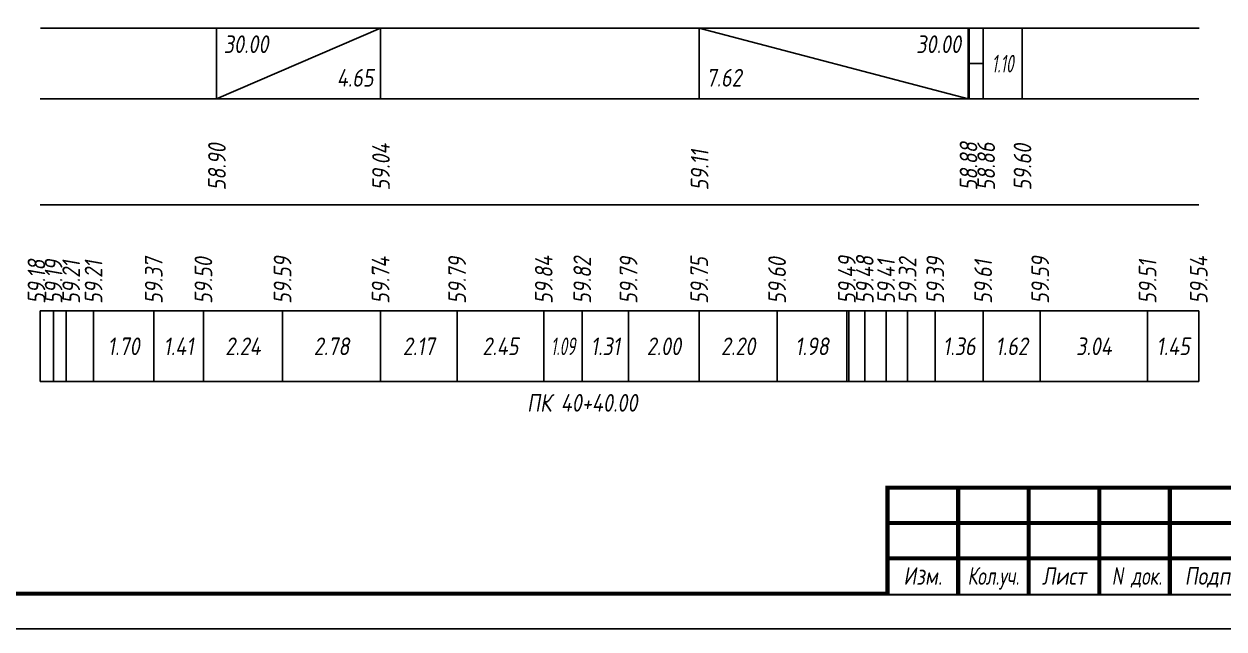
# Model space of a CAD drawing. Extents: x -717 to 1451, y -133302 to 233.
# Drawn here: x 77.7 to 247.6, y -63613.4 to -63527.8 of the extents above; entities that cross this region are included whole.
import ezdxf
from ezdxf.enums import TextEntityAlignment as Align

# ---------------------------------------------------------------- set-up
doc = ezdxf.new("R2010")
doc.units = 0
for name, color, linetype in [('Зарамочное оформление', 7, 'Continuous'), ('Код_510', 7, 'Continuous'), ('Код_516', 1, 'Continuous'), ('Подписи поперечников', 7, 'Continuous'), ('Таблица', 7, 'Continuous')]:
    doc.layers.add(name, color=color, linetype=linetype)
doc.styles.add('М', font='romand.shx', dxfattribs={"width": 0.8, "oblique": 10, "height": 2.5})

# ---------------------------------------------------------------- blocks, each defined once
blk = doc.blocks.new('Штамп')
at = {"linetype": 'Continuous'}
blk.add_wipeout([(199.95, -411.25), (384.95, -411.25), (384.95, -426.25), (199.95, -426.25)], dxfattribs=at).dxf.layer = 'Зарамочное оформление'
at = {"layer": 'Зарамочное оформление', "linetype": 'Continuous', "lineweight": -3, "const_width": 0.6, "flags": 128}
for points in [[(199.95, -426.25), (199.95, -411.25), (384.95, -411.25)], [(209.95, -411.25), (209.95, -426.25)], [(219.95, -411.25), (219.95, -426.25)], [(229.95, -411.25), (229.95, -426.25)], [(239.95, -411.25), (239.95, -426.25)], [(199.95, -416.25), (264.95, -416.25)], [(199.95, -421.25), (264.95, -421.25)]]:
    blk.add_lwpolyline(points, dxfattribs=at)
at = {"layer": 'Зарамочное оформление', "linetype": 'Continuous', "style": 'М', "oblique": 10}
for s, width, p in [('Изм.', 0.8, (204.95, -423.75)), ('Кол.уч.', 0.7, (214.95, -423.75)), ('Лист', 0.8, (224.95, -423.75)), ('N док.', 0.7, (235.28, -423.75)), ('Подпись', 0.8, (247.45, -423.75))]:
    blk.add_text(s, height=2.5, dxfattribs=dict(at, width=width)).set_placement(p, align=Align.MIDDLE_CENTER)
blk = doc.blocks.new('шифр')
blk.add_blockref('Штамп', (0, -63242))

msp = doc.modelspace()

# ---------------------------------------------------------------- linework, layer by layer
at = {"flags": 128}
msp.add_lwpolyline([(-30.054, -63613.421), (389.946, -63613.421), (389.946, -63316.421), (-30.054, -63316.421)], close=True, dxfattribs=at)
at = {"const_width": 0.6, "flags": 128}
msp.add_lwpolyline([(-10.054, -63608.421), (384.946, -63608.421), (384.946, -63321.421), (-10.054, -63321.421)], close=True, dxfattribs=at)
at = {"layer": 'Код_510'}
for p, q in [((79.946, -63578.421), (79.946, -63568.421)), ((81.863, -63578.421), (81.863, -63568.421)), ((83.653, -63578.421), (83.653, -63568.421)), ((87.528, -63578.421), (87.528, -63568.421)), ((96.048, -63578.421), (96.048, -63568.421)), ((103.08, -63578.421), (103.08, -63568.421)), ((114.287, -63578.421), (114.287, -63568.421)), ((128.177, -63578.421), (128.177, -63568.421)), ((139.007, -63578.421), (139.007, -63568.421)), ((151.281, -63578.421), (151.281, -63568.421)), ((156.737, -63578.421), (156.737, -63568.421)), ((163.288, -63578.421), (163.288, -63568.421)), ((173.3, -63578.421), (173.3, -63568.421)), ((184.321, -63578.421), (184.321, -63568.421)), ((194.208, -63578.421), (194.208, -63568.421)), ((194.468, -63578.421), (194.468, -63568.421)), ((196.739, -63578.421), (196.739, -63568.421)), ((199.752, -63578.421), (199.752, -63568.421)), ((202.803, -63578.421), (202.803, -63568.421)), ((206.724, -63578.421), (206.724, -63568.421)), ((213.51, -63578.421), (213.51, -63568.421)), ((221.588, -63578.421), (221.588, -63568.421)), ((236.794, -63578.421), (236.794, -63568.421)), ((244.026, -63578.421), (244.026, -63568.421))]:
    msp.add_line(p, q, dxfattribs=at)
at = {"layer": 'Код_516'}
for p, q in [((104.946, -63538.421), (104.946, -63528.421)), ((104.946, -63538.421), (128.177, -63528.421)), ((128.177, -63538.421), (128.177, -63528.421)), ((173.3, -63538.421), (173.3, -63528.421)), ((173.3, -63528.421), (211.378, -63538.421)), ((211.378, -63538.421), (211.378, -63528.421)), ((211.503, -63538.421), (211.503, -63528.421)), ((213.503, -63538.421), (213.503, -63528.421)), ((219.026, -63538.421), (219.026, -63528.421)), ((211.503, -63533.421), (213.503, -63533.421))]:
    msp.add_line(p, q, dxfattribs=at)
at = {"layer": 'Таблица'}
for p, q in [((80, -63528.421), (244.08, -63528.421)), ((79.946, -63538.421), (244.026, -63538.421)), ((79.946, -63553.421), (244.026, -63553.421)), ((79.946, -63568.421), (244.026, -63568.421)), ((79.946, -63578.421), (244.026, -63578.421))]:
    msp.add_line(p, q, dxfattribs=at)

# ---------------------------------------------------------------- texts
at = {"layer": 'Код_510', "style": 'М', "oblique": 10, "width": 0.8}
for s, p in [('59.37', (96.048, -63567.421)), ('59.59', (114.287, -63567.421)), ('59.79', (139.007, -63567.421)), ('59.84', (151.281, -63567.421)), ('59.82', (156.737, -63567.421)), ('59.79', (163.288, -63567.421)), ('59.75', (173.3, -63567.421)), ('59.49', (194.208, -63567.421)), ('59.48', (196.739, -63567.421)), ('59.39', (206.724, -63567.421)), ('59.59', (221.588, -63567.421)), ('59.18', (79.443, -63567.421)), ('59.19', (81.863, -63567.421)), ('59.21', (84.363, -63567.421)), ('59.21', (87.528, -63567.421)), ('59.50', (103.08, -63567.421)), ('59.74', (128.177, -63567.421)), ('59.60', (184.321, -63567.421)), ('59.41', (199.752, -63567.421)), ('59.32', (202.803, -63567.421)), ('59.61', (213.51, -63567.421)), ('59.51', (236.794, -63567.421)), ('59.54', (244.026, -63567.421))]:
    msp.add_text(s, height=2.5, rotation=90, dxfattribs=at).set_placement(p, align=Align.MIDDLE_LEFT)
at = {"layer": 'Код_510', "style": 'М', "oblique": 10}
for s, width, p in [('1.70', 0.8, (91.788, -63573.421)), ('1.41', 0.8, (99.564, -63573.421)), ('2.24', 0.8, (108.684, -63573.421)), ('2.78', 0.8, (121.232, -63573.421)), ('2.17', 0.8, (133.592, -63573.421)), ('2.45', 0.8, (145.144, -63573.421)), ('1.09', 0.6, (154.009, -63573.421)), ('1.31', 0.8, (160.013, -63573.421)), ('2.00', 0.8, (168.294, -63573.421)), ('2.20', 0.8, (178.811, -63573.421)), ('1.98', 0.8, (189.265, -63573.421)), ('1.36', 0.8, (210.117, -63573.421)), ('1.62', 0.8, (217.549, -63573.421)), ('3.04', 0.8, (229.191, -63573.421)), ('1.45', 0.8, (240.41, -63573.421))]:
    msp.add_text(s, height=2.5, dxfattribs=dict(at, width=width)).set_placement(p, align=Align.MIDDLE_CENTER)
at = {"layer": 'Код_516', "style": 'М', "oblique": 10, "width": 0.8}
msp.add_text('30.00', height=2.5, dxfattribs=at).set_placement((105.946, -63529.421), align=Align.TOP_LEFT)
msp.add_text('30.00', height=2.5, dxfattribs=at).set_placement((210.378, -63529.421), align=Align.TOP_RIGHT)
at = {"layer": 'Код_516', "style": 'М', "oblique": 10, "width": 0.6}
msp.add_text('1.10', height=2.5, dxfattribs=at).set_placement((216.264, -63533.421), align=Align.MIDDLE_CENTER)
at = {"layer": 'Код_516', "style": 'М', "oblique": 10, "width": 0.8}
msp.add_text('4.65', height=2.5, dxfattribs=at).set_placement((127.177, -63537.421), align=Align.BOTTOM_RIGHT)
msp.add_text('7.62', height=2.5, dxfattribs=at).set_placement((174.3, -63537.421), align=Align.BOTTOM_LEFT)
for s, p in [('58.90', (105, -63551.371)), ('59.04', (128.231, -63551.371)), ('58.88', (211.433, -63551.371)), ('58.86', (213.933, -63551.371)), ('59.60', (219.08, -63551.371)), ('59.11', (173.355, -63551.371))]:
    msp.add_text(s, height=2.5, rotation=90, dxfattribs=at).set_placement(p, align=Align.MIDDLE_LEFT)
at = {"layer": 'Подписи поперечников', "style": 'М', "oblique": 10, "width": 0.8}
msp.add_text('ПК 40+40.00', height=2.5, dxfattribs=at).set_placement((156.737, -63583.421), align=Align.BOTTOM_CENTER)

# ---------------------------------------------------------------- next in the draw order: block references
msp.add_blockref('шифр', (0, 59.829))

doc.saveas('drawing.dxf')
